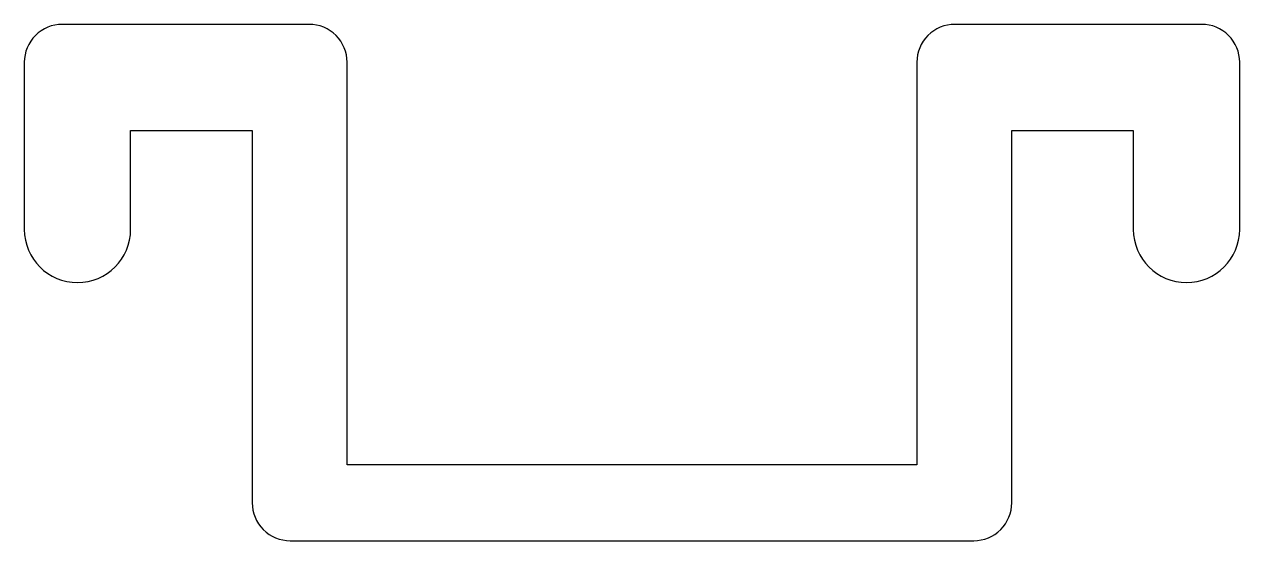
# Model space of a CAD drawing. Extents: x 261.4 to 277.4, y 265.5 to 272.3.
import ezdxf

# ---------------------------------------------------------------- set-up
doc = ezdxf.new("R2010")
doc.units = 0
doc.layers.add('ANA', color=220, linetype='CONTINUOUS')

msp = doc.modelspace()

# ---------------------------------------------------------------- linework, layer by layer
at = {"layer": 'ANA'}
msp.add_lwpolyline([(264.368, 270.929), (264.368, 266.029, 0.414214), (264.868, 265.529), (273.868, 265.529, 0.414214), (274.368, 266.029), (274.368, 270.929), (275.968, 270.929), (275.968, 269.629, 1), (277.368, 269.629), (277.368, 271.829, 0.414214), (276.868, 272.329), (273.618, 272.329, 0.414214), (273.118, 271.829), (273.118, 266.529), (265.618, 266.529), (265.618, 271.829, 0.414214), (265.118, 272.329), (261.868, 272.329, 0.414214), (261.368, 271.829), (261.368, 269.629, 1), (262.768, 269.629), (262.768, 270.929)], format="xyb", close=True, dxfattribs=at)

doc.saveas('drawing.dxf')
